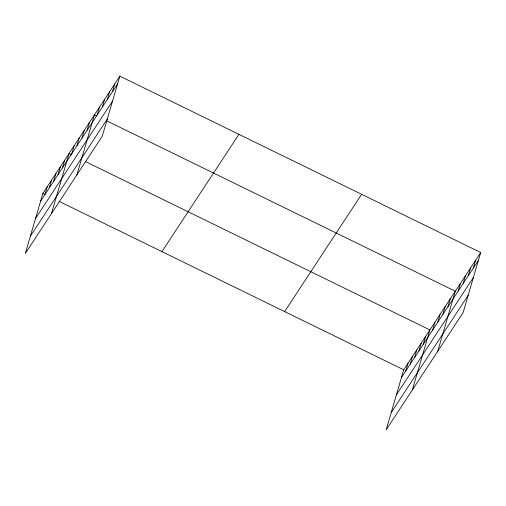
<?xml version="1.0" encoding="UTF-8"?>
<svg xmlns="http://www.w3.org/2000/svg" width="506" height="506" viewBox="0 0 506 506"><rect width="100%" height="100%" fill="white"/><g stroke="black" fill="none" stroke-linecap="round" stroke-linejoin="round"><path stroke-width="0.76" d="M119.84 76.14L42.865 193.425L25.3 253.481L102.282 136.196L119.84 76.14L480.7 252.519L463.135 312.575L386.16 429.86L403.718 369.804L480.7 252.519M47.222 186.784L44.964 194.506L42.865 193.425M49.329 187.859L51.587 180.136M53.687 181.211L55.951 173.488M58.051 174.564L60.309 166.841M62.415 167.916L64.673 160.193M51.473 213.602L69.037 153.552L71.871 154.937M71.858 153.533L74.116 145.81M76.937 145.791L79.195 138.068M82.016 138.049L84.274 130.327M87.102 130.308L89.36 122.585M76.88 174.899L94.439 114.843L96.564 115.887M97.26 114.83L99.518 107.101M102.345 107.089L104.603 99.366M107.424 99.347L109.682 91.624M112.503 91.605L114.761 83.882M405.825 370.879L408.083 363.156M410.183 364.238L412.441 356.515M414.547 357.59L416.805 349.867M418.911 350.943L421.169 343.22M423.269 344.295L425.527 336.572M412.333 389.981L429.891 329.925L85.337 161.515M432.712 329.912L434.97 322.189M437.798 322.17L440.056 314.447M442.877 314.428L445.135 306.706M447.955 306.687L450.213 298.964M437.734 351.278L455.299 291.222L106.488 120.732M458.12 291.203L460.378 283.48M463.199 283.461L465.457 275.738M468.278 275.726L470.536 267.997M473.363 267.984L475.621 260.261M40.6 201.148L117.582 83.863M35.553 218.421L112.534 101.13M30.347 236.213L107.329 118.929M161.945 251.634L238.927 134.343M284.638 311.601L361.619 194.31M401.46 377.527L478.442 260.242M396.413 394.8L473.395 277.509M391.208 412.592L468.189 295.302M59.164 201.394L403.718 369.804"/></g></svg>
